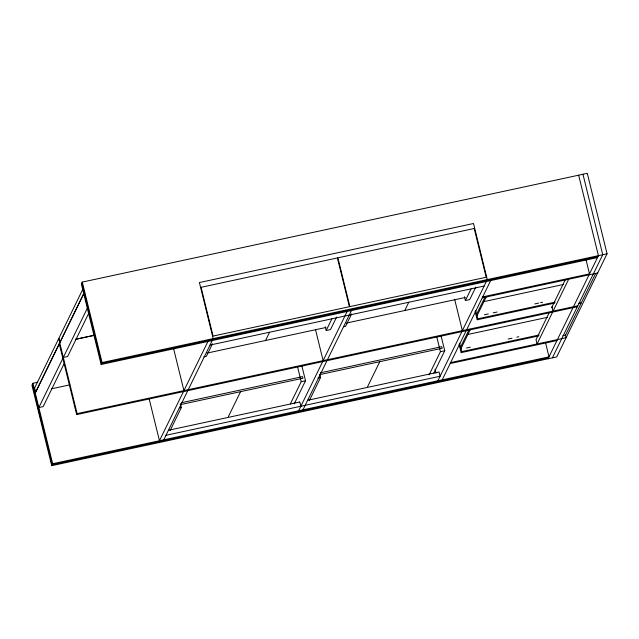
<?xml version="1.0" encoding="UTF-8"?>
<svg xmlns="http://www.w3.org/2000/svg" width="639" height="639" viewBox="0 0 639 639"><rect width="100%" height="100%" fill="white"/><g stroke="black" fill="none" stroke-linecap="round" stroke-linejoin="round"><path stroke-width="0.96" d="M37.765 382.242L32.885 383.288L31.95 385.205L51.711 465.671L556.705 356.913L607.05 253.795L587.289 173.329L82.295 282.087L81.353 284.012L101.122 364.47L597.473 257.573M35.249 392.921L83.717 293.636M87.311 308.27L38.843 407.546L43.164 406.62L64.124 363.687M89.013 312.703L67.622 356.53L63.317 357.425M51.711 465.671L52.654 463.746L32.885 383.288M577.321 306.76L76.648 414.591L77.119 413.625L59.723 342.8M101.122 364.47L102.056 362.545L82.295 282.087M207.923 341.466L159.454 440.75L149.111 398.632M162.833 441.733L213.178 338.614L199.408 282.542L473.507 223.506L487.285 279.586L436.94 382.705M170.062 430.67L181.372 407.49L180.446 403.72M212.452 343.838L206.357 356.314L203.761 356.874M228.387 416.62L240.432 391.939M265.688 340.212L269.562 332.28M290.322 403.968L301.201 381.683L297.494 366.586M336.601 317.104L330.507 329.58L326.186 330.507L331.841 318.925M294.212 403.928L305.522 380.756L301.816 365.652M298.197 411.724L347.6 310.522M302.519 410.797L351.921 309.596M309.276 400.685L320.586 377.513L319.891 374.678M351.666 313.853L345.571 326.337L343.846 326.705M367.601 386.643L379.646 361.954M404.902 310.234L408.776 302.295M429.104 374.877L440.415 351.706L436.709 336.601M475.815 287.119L469.721 299.595L465.4 300.53L471.055 288.94M433.857 373.056L444.736 350.771L441.03 335.675M442.196 379.854L490.664 280.577M469.258 329.301L460.28 347.68L460.671 349.269L470.456 329.221M485.289 296.456L476.319 314.843L476.702 316.425L486.495 296.376M538.661 335.922L461.19 352.608L461.662 351.65L459.569 343.151M554.692 303.078L477.221 319.764L477.692 318.805L475.648 310.482M549.005 313.094L536.017 339.692L537.064 343.966L568.662 279.235M551.601 307.774L565.451 279.403M548.062 358.775L598.408 255.656L578.646 175.19M552.384 357.84L602.729 254.721L582.968 174.263M595.716 273.34L581.306 302.862L578.71 303.421M75.49 339.269L94.021 335.283M75.338 339.437L94.3 335.355M102.056 362.545L607.05 253.795M597.936 256.614L101.585 363.511L81.824 283.045M210.031 345.06L484.138 286.032M207.068 353.079L325.986 327.472M346.282 323.102L465.2 297.494M51.28 388.855L69.811 384.862M482.701 296.895L589.501 273.891L585.931 259.354M482.229 297.854L597.681 272.989M483.939 301.608L563.35 284.507M484.45 314.755L488.324 313.925M493.164 312.878L497.038 312.048M534.811 303.916L538.685 303.078M540.618 302.662L542.559 302.247M477.692 318.805L555.163 302.119M578.662 303.525L581.25 302.966L565.531 335.163L562.943 335.723M77.119 413.625L577.792 305.801M467.908 334.453L547.311 317.351M181.692 402.674L302.567 376.643L302.95 378.232L180.134 404.679M320.451 372.793L441.773 346.665L442.164 348.247L319.348 374.694M179.647 407.866L181.372 407.49M301.201 381.683L305.522 380.756M317.99 378.072L320.586 377.513M440.415 351.706L444.736 350.771M466.478 348.015L470.352 347.185M508.125 339.045L511.999 338.215M516.839 337.168L518.772 336.753M461.662 351.65L539.132 334.964M450.631 362.577L566.082 337.712L565.371 334.812M450.168 363.535L556.968 340.539M168.84 430.183L299.547 402.035M307.351 400.349L439.041 371.994L440.087 376.259L165.98 435.295M52.654 463.746L549.005 356.858L545.666 343.279M548.534 357.816L52.182 464.705L32.421 384.247M552.048 306.856L553.094 311.121M475.136 311.273L477.221 319.764M464.473 296.752L465.4 300.53M454.633 299.276L462.348 330.667M459.106 344.109L461.19 352.608M435.031 369.206L435.998 373.128M325.259 326.737L326.186 330.507M315.426 329.253L323.134 360.644M299.827 401.971L300.873 406.244M173.528 348.335L183.92 390.629M59.251 343.758L76.648 414.591M58.788 338.47L34.634 387.953L35.68 392.218L59.834 342.744L58.788 338.47M82.99 288.884L58.836 338.366L59.89 342.632L84.044 293.157L82.99 288.884M337.408 257.948L201.093 287.31L213.075 336.074L349.389 306.712L337.408 257.948M474.21 228.49L337.903 257.844L349.876 306.608L486.191 277.254L474.21 228.49"/></g></svg>
